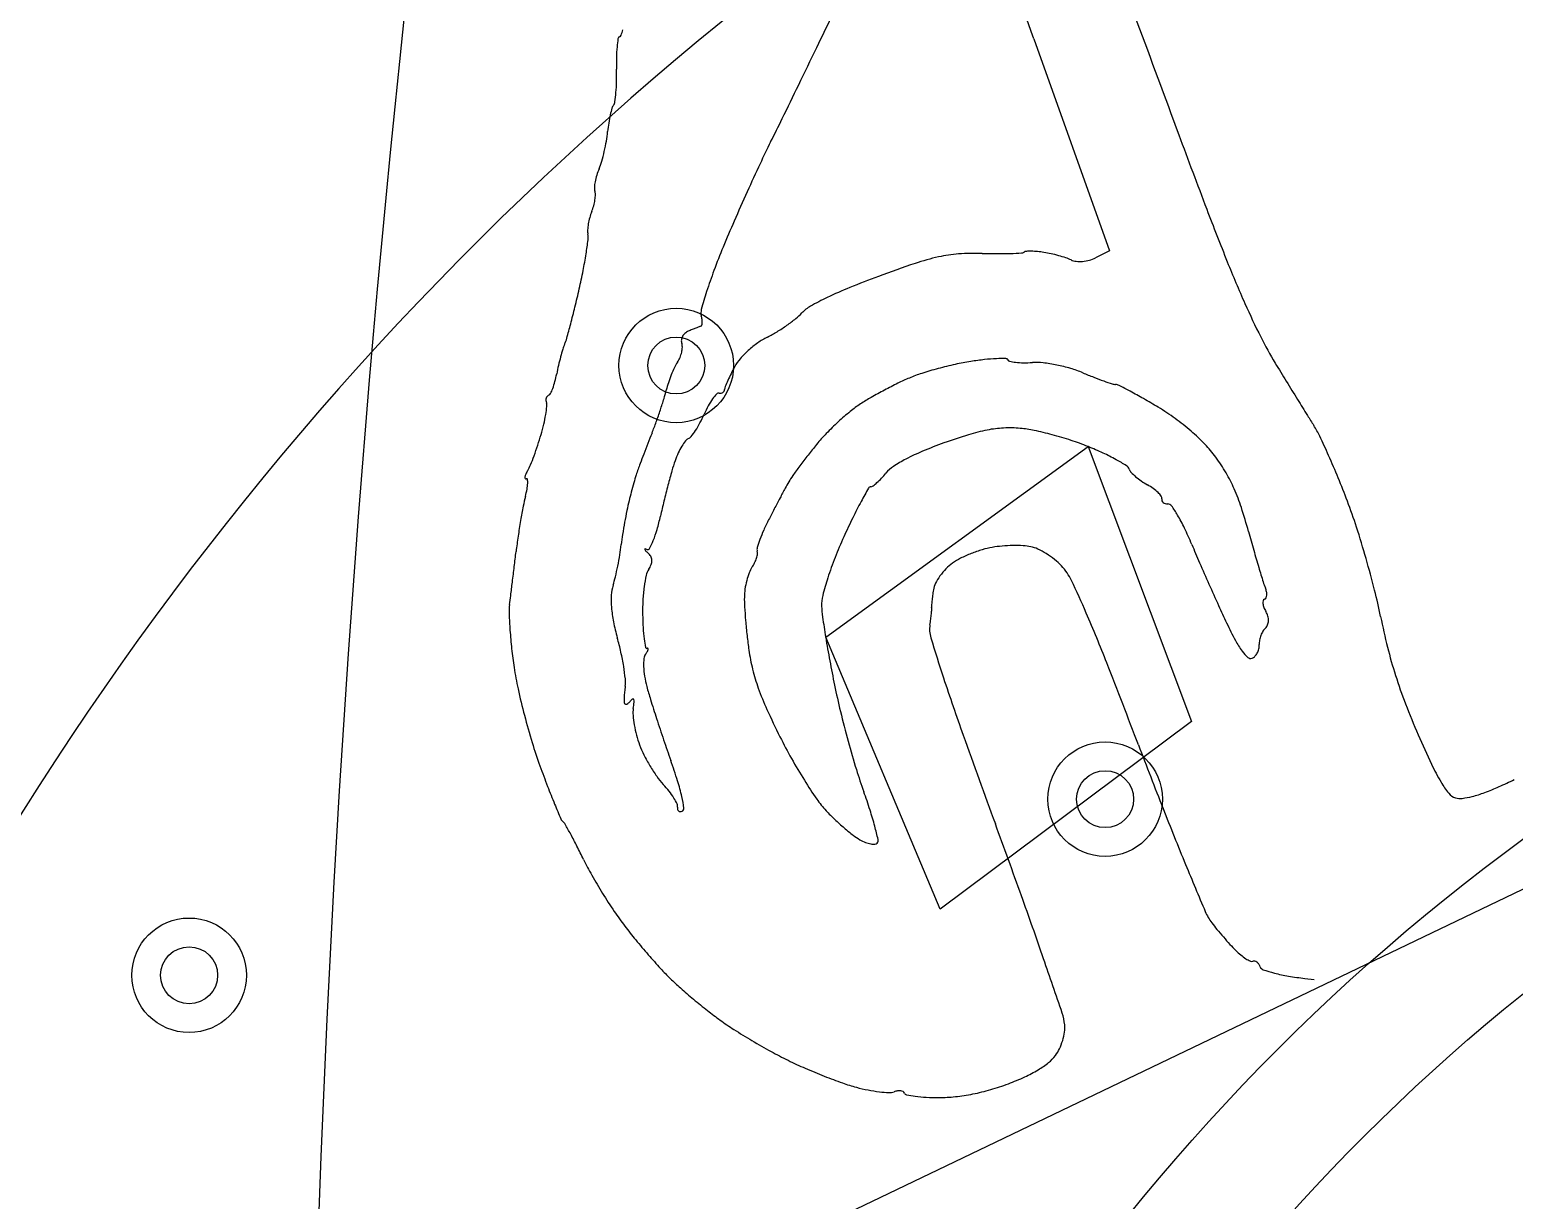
# Model space of a CAD drawing. Header units: metres. Extents: x 26.3 to 44.2, y 14.4 to 19.6.
# Drawn here: x 34.91009 to 34.94929, y 15.23868 to 15.2696 of the extents above; entities that cross this region are included whole.
import ezdxf

# ---------------------------------------------------------------- set-up
doc = ezdxf.new("R2010")
doc.units = ezdxf.units.M
doc.header["$MEASUREMENT"] = 0
for name, color, linetype in [('Brakes', 11, 'Continuous'), ('Rims', 10, 'Continuous'), ('Spokes', 50, 'Continuous'), ('Suspensions', 6, 'Continuous'), ('Tyres', 190, 'Continuous')]:
    doc.layers.add(name, color=color, linetype=linetype)

msp = doc.modelspace()

# ---------------------------------------------------------------- linework, layer by layer
at = {"layer": 'Brakes'}
msp.add_line((34.9965013724045, 15.2694403502823), (34.93102965768119, 15.23802020259438), dxfattribs=at)
at = {"layer": 'Brakes', "linetype": 'ByBlock'}
for centre, radius in [((34.9271626011713, 15.26072968625962), 0.001512029355742488), ((34.9271626011713, 15.26072968625962), 0.000751871640631742), ((34.98189598257325, 15.20382262018052), 0.0549412533544073), ((34.98189598257325, 15.20382262018052), 0.05170301099999999), ((34.93848795392791, 15.24927534314475), 0.001512029355742489), ((34.93848795392791, 15.24927534314475), 0.0007518716406317424), ((34.91429896341479, 15.24462458349498), 0.001512029355742488), ((34.91429896341479, 15.24462458349498), 0.0007518716406317423)]:
    msp.add_circle(centre, radius, dxfattribs=at)
msp.add_arc((34.98189598257325, 15.20382262018052), 0.0849665584227265, 44.83851932975984, 315.4796601216781, dxfattribs=at)
at = {"layer": 'Rims'}
for centre, start, end in [((35.37178258830326, 15.22182351717375), 169.1942702176188, 178.9468114050894), ((35.16125005135126, 15.55047477383445), 217.9230862407414, 238.9468114050894)]:
    msp.add_arc(centre, 0.454363182, start, end, dxfattribs=at)
at = {"layer": 'Spokes'}
msp.add_arc((34.98189598257325, 15.20382262018052), 0.05452358183999999, 151.4635718352385, 68.4456161614107, dxfattribs=at)
at = {"layer": 'Suspensions'}
for p, q in [((34.93660852287265, 15.26935314619856), (34.93860209196286, 15.26375663783046)), ((34.93860209196286, 15.26375663783046), (34.93823417186886, 15.26357228445313)), ((34.9311087370789, 15.25355341846308), (34.9380382236443, 15.25858809128141)), ((34.9380382236443, 15.25858809128141), (34.9407725529846, 15.25132334229343)), ((34.9341284568667, 15.24637191291363), (34.9311087370789, 15.25355341846308)), ((34.9407725529846, 15.25132334229343), (34.9341284568667, 15.24637191291363)), ((34.94376359979719, 15.24454143495413), (34.94401244264587, 15.24451369927996))]:
    msp.add_line(p, q, dxfattribs=at)
for centre, radius, start, end in [((48.15519744641198, 20.16541406414198), 14.09347894092441, 200.3133824295495, 200.3392801217793), ((34.19134488514828, 15.00387775519126), 0.7911353063443985, 19.60675072750705, 19.85174738738087), ((34.66470921363971, 15.39760516271752), 0.2955508209034836, 334.23258464839, 334.4335781913918), ((34.92391296255047, 15.27009461139338), 0.001905089194704405, 340.2430627794727, 344.9021719964037), ((34.92934145656803, 15.26879949324698), 0.003758606934520988, 174.783301393446, 178.9445802814656), ((34.92986952581205, 15.26875130373631), 0.004288870411411731, 171.8479420226773, 174.7836171943383), ((34.92568382667567, 15.26935089727729), 6.044402861959733e-05, 110.0000116239968, 171.8477045735664), ((34.92563874582188, 15.26947475633128), 7.13639705033846e-05, 289.9998731341828, 340.2428024581931), ((34.60412104194123, 15.42685217130037), 0.3628287077669213, 334.0602333193287, 334.2325789916167), ((34.93234211333105, 15.26874424565826), 0.006759772259003317, 178.9448549338566, 181.6264042226434), ((34.91881080566205, 15.2683600528373), 0.006776988481905487, 358.8964064439633, 1.626306630682481), ((34.92098058776091, 15.268316946038), 0.004606735721400718, 352.2576045427563, 355.2629396779573), ((34.92096021114541, 15.26831866299168), 0.004627184525536792, 355.2625889584737, 358.8962119856885), ((34.63597719202431, 15.41135661359198), 0.3274037644820783, 333.8866960801351, 334.060187667361), ((34.92820425521771, 15.26672702727217), 0.002853394317640273, 163.8210968912813, 167.4615936806116), ((34.9256975926599, 15.26745427705231), 0.0002433656930099432, 141.7170590673513, 163.8205910652503), ((34.92535877618027, 15.2677216916978), 0.0001882674840000941, 321.7177108455444, 352.2578732231609), ((34.92936116362014, 15.26652777168967), 0.004027891811018195, 171.3490016610011, 174.6144109257255), ((34.9285351289229, 15.26665343573992), 0.003192353197707608, 167.4614907985314, 171.3487512141899), ((34.85887731830729, 15.30209497068761), 0.0791648213103583, 333.3883307380769, 333.8865740517787), ((34.92216401776349, 15.26720627726), 0.003201166100696951, 350.1284715488337, 354.614387295831), ((35.19736915761317, 15.36206590362083), 0.2740192006461711, 200.3392137590415, 200.7780988936153), ((34.92063797050865, 15.26745620437762), 0.00474703423952446, 343.6884504126566, 346.927508925838), ((34.9203691037188, 15.26751867561867), 0.005023063232937063, 346.9270640092236, 350.1278564961254), ((34.95101439596287, 15.25593276676984), 0.02388948548694827, 153.3885043749965, 154.9265291909146), ((34.92671343828594, 15.26525110611781), 0.001727073250090668, 157.0263094858751, 163.0334272510869), ((34.92345969748352, 15.26663045006431), 0.001806963950130003, 337.0270144819239, 343.6886369156003), ((34.9851370605571, 15.23996785370069), 0.06156221684950282, 154.9265703058236, 155.6851636561767), ((34.92629885301473, 15.26534539731812), 0.001301286479428447, 169.4673720129295, 176.1496034513091), ((34.92656923677659, 15.26529511294412), 0.001576306291115935, 163.0338436539948, 169.4669279761969), ((34.92523323080716, 15.265417113195), 0.0002332537757281909, 176.1485818518338, 199.9995902489093), ((34.92477982439448, 15.26525208915083), 0.0002492504317250955, 358.2249325134561, 19.99986631244803), ((34.92388396304512, 15.26527984049431), 0.001145541508505413, 351.2034980218302, 358.2255332150525), ((34.98774026355245, 15.23879139961228), 0.06441891249430079, 155.684959996948, 156.4375946510042), ((34.9262384651943, 15.26426209557196), 0.001412617871387081, 157.8551411858635, 164.5808801676662), ((34.92363738801519, 15.26532065698939), 0.001395611956491075, 337.8551224116652, 344.4885790313833), ((34.92365897166817, 15.26531466524428), 0.001373212066226184, 344.4886367199466, 351.2031553815605), ((35.01355797842555, 15.29232285537661), 0.07742153440189424, 200.7780163763154, 201.880837028372), ((34.92631290287831, 15.26422027266664), 0.00149444334492869, 170.4468268085244, 176.5043299368542), ((34.92651100058277, 15.26418694205303), 0.001695325475178428, 164.5813066130964, 170.4471132540933), ((34.96439445724684, 15.24897272284285), 0.0389495973330533, 156.4376327190203, 157.5347239251048), ((34.91243226925025, 15.26562486978747), 0.01250279245442987, 351.0367306823427, 352.7519051158714), ((34.92525688524863, 15.26428477937205), 0.0004364573576767437, 176.504068323676, 191.6502345544405), ((34.9243840579674, 15.26410481595646), 0.0004547296562618199, 352.7516673998906, 11.65024172879674), ((34.91315983406162, 15.26551015470254), 0.01176623960252085, 348.8483557639979, 351.0365296823273), ((34.94567609835518, 15.25671280882713), 0.01869408226579341, 157.5346533758005, 159.5647043412018), ((34.93537750199121, 15.25780198779911), 0.005937238760315689, 102.5298357031459, 108.7222312936031), ((34.934870129419, 15.26008501990132), 0.003598507799604893, 94.02731821736144, 102.5300048066933), ((34.93507776044157, 15.25713578200896), 0.006555045434604732, 88.60001846303587, 94.02720591940493), ((34.93566863209873, 15.28131054292493), 0.01762693534987524, 268.5998201752409, 269.9008787595628), ((34.93565621182109, 15.27414590224532), 0.01046228390475064, 269.9010183759937, 271.8240487876117), ((34.93546378130422, 15.28018918541562), 0.01650862998976465, 271.823957219116, 272.8481697552172), ((34.93627775519682, 15.26382817079872), 0.0001273799522488156, 272.8489499729154, 305.3953804181301), ((34.93641462421257, 15.26363553974808), 0.0001089246163834141, 93.23861383276865, 125.3939342920525), ((34.93651203838897, 15.26191447482781), 0.001832744207150239, 89.13136666781776, 93.23949237669473), ((34.936509296507, 15.26173279312224), 0.002014446600936403, 84.57983349318818, 89.1317283198902), ((34.93643035487361, 15.26090116773121), 0.002849810337072059, 81.06947679979474, 84.57914187352014), ((34.93641901779448, 15.26082889801011), 0.002922963885095921, 77.33129275501109, 81.06985449795751), ((34.93614057153074, 15.25959022121627), 0.004192551424939622, 74.47821708238378, 77.3311703438233), ((34.93622392510942, 15.25989035898758), 0.003881054232631423, 71.58440610537131, 74.47814754975523), ((34.93704297524045, 15.26235025090346), 0.001288389318932973, 65.00034859170174, 71.58480079766905), ((34.90825974458765, 15.26647606772084), 0.01676062292892172, 347.1699622811412, 348.848469425932), ((34.93942138258737, 15.25904333231145), 0.01201929320201276, 159.5648319419813, 162.3912040429453), ((34.9452214914527, 15.22875659856496), 0.03660544321182133, 108.7223867823968, 110.3362676227508), ((34.93776084942048, 15.26388975342998), 0.0004102605471565021, 244.9998720145512, 264.415292893805), ((34.93781310543858, 15.26442416296281), 0.0009472188697585005, 264.4152499820858, 274.8041038666219), ((34.93780405009589, 15.26453186909004), 0.00105530498849502, 274.8042790224061, 284.7532809923427), ((34.93786020330995, 15.26431862457173), 0.0008347910251520236, 284.7534429519779, 296.6140701955939), ((34.97212894767536, 15.27568455100073), 0.03277629096654098, 201.8807817867282, 203.9770613052924), ((34.94155575548123, 15.23864720552535), 0.02605737579374138, 110.336328706593, 112.1179623758547), ((34.89317999042508, 15.26991059768035), 0.0322265526336158, 346.2895928862832, 347.1696517339557), ((34.94121116270165, 15.25847527112879), 0.01389705952524903, 162.3911763012753, 164.4136648149544), ((34.93431269806459, 15.25590722321759), 0.007334077798322255, 115.5406896280614, 119.4288665124203), ((34.93583920617387, 15.25271270538858), 0.01087458216457129, 112.1179390028282, 115.5407635432911), ((34.90087164956016, 15.26803398736723), 0.02430927491311394, 345.2025984528197, 346.2898350086284), ((34.9281270632294, 15.26212505326501), 0.000313445549520469, 164.4135707368598, 195.3793615960299), ((34.92703116892891, 15.26182362368942), 0.0008231476525173409, 8.361088872144112, 15.37900263848636), ((34.92939643995912, 15.26312886389857), 0.001484472812306137, 308.5235061082192, 316.969661831246), ((34.93117575578036, 15.26146784943995), 0.000949645883154852, 119.4289521323343, 136.9690746276804), ((34.96193796886065, 15.2711521750906), 0.02162288428565372, 203.9771878515477, 206.5620346326257), ((34.90056930172487, 15.26811390183574), 0.02462200568211232, 344.3015821279439, 345.2024963244896), ((34.92761716446348, 15.26132615657333), 0.000337411304723997, 113.8712923170736, 132.0945587642244), ((34.93001340165333, 15.25591144529809), 0.006258648579500639, 112.8574972567748, 113.8713967564681), ((34.92969000484959, 15.25667875466863), 0.005425972676397847, 111.7295614730858, 112.8580500260741), ((34.92952802958613, 15.25708499723996), 0.00498862955219819, 110.6826130401072, 111.7288267066291), ((34.92793415975873, 15.26130694739798), 0.000475838380108793, 104.8152149623221, 110.6835409658134), ((34.92780277317054, 15.26180369847453), 3.799434330600059e-05, 284.8125341383609, 343.433218759294), ((34.92758453879304, 15.26186860780927), 0.000265677160493224, 343.4355774374509, 357.4276726374918), ((34.92739517051091, 15.26187711637125), 0.0004552364965933701, 357.4275411170952, 8.361814433347265), ((34.9279007195061, 15.26477420832506), 0.003693381421546278, 296.8730515353121, 301.3724838908145), ((34.92718071042461, 15.26595510666682), 0.005076469983536355, 301.3721355765367, 304.9170864906738), ((34.92742421362207, 15.26560625611679), 0.004651040185202027, 304.9172179117634, 308.523116698866), ((34.92535796499256, 15.26079058861536), 0.001247341255735407, 156.3550540876047, 162.8662275433343), ((34.92308538920609, 15.26178558216881), 0.001233507969164441, 336.3548042483565, 344.3017508616129), ((34.92748886536201, 15.26137882467035), 0.0001928300782843024, 173.1142450956847, 199.9999190661356), ((34.92755753569799, 15.26137053196308), 0.000261999320272444, 151.7459239329258, 173.1142437690328), ((34.92705638082895, 15.26122141181955), 0.0002674108118357469, 357.8522964547136, 20.00033097365563), ((34.92759551433037, 15.26135012173425), 0.0003051149086176324, 132.0945473051331, 151.7459087931359), ((34.93085974743127, 15.25914218979971), 0.002674847200437433, 125.2759279371119, 132.1177609818888), ((34.93048931691393, 15.25966584464629), 0.002033416637969209, 116.8729747880883, 125.2761022796162), ((34.95101884897203, 15.26569332914531), 0.009415256416314185, 206.5620097142052, 211.3739188100633), ((34.93024318732827, 15.25931116281187), 0.006352069272202522, 164.9843110458606, 167.0883821361091), ((34.92957737278194, 15.25948979327803), 0.005662708805857273, 162.8661014534718, 164.984609854857), ((34.92657147996548, 15.26122954904949), 0.0007484932233169555, 326.4771700901645, 337.3259223577961), ((34.92648664653298, 15.26126498434145), 0.0008404300013550303, 337.3263131780589, 347.2723413768314), ((34.92660455993322, 15.26123836727554), 0.0007195497387811162, 347.271123139324, 357.8514021010827), ((34.92975511519995, 15.26012866869374), 0.001192573876536342, 139.157353549504, 151.3299564571114), ((34.93072917581446, 15.25928661454208), 0.00248014883555179, 132.1178894419091, 139.1573261652142), ((34.9359558992547, 15.25433472312333), 0.006580059992486719, 98.86976305420792, 102.5031569559064), ((34.93626101314116, 15.25237989335839), 0.008558557880160753, 96.4161116465871, 98.87011068468198), ((34.93581581238737, 15.25633871618145), 0.004574780545171147, 92.49400125113439, 96.41585827379383), ((34.93586068739064, 15.25530859979801), 0.005605873911119996, 89.91679014237238, 92.49407483975925), ((34.935868749875, 15.26086013174356), 5.433611100644961e-05, 20.00000123941322, 89.9168604150778), ((34.93597746856793, 15.26089970193817), 6.135984610892714e-05, 199.9998466463589, 258.7200540865997), ((34.9363302273212, 15.2626683537547), 0.001864847574412226, 258.7203263369301, 263.7031279736605), ((34.92118019192004, 15.26103744818347), 0.002874506591539902, 345.2418756214799, 349.429272718317), ((34.92942324572225, 15.25949910842714), 0.005510863119646467, 167.0881686088011, 169.4287344178729), ((34.93028355448307, 15.25917668640328), 0.003505011536902221, 158.1461713819693, 161.7935419268705), ((34.93006377934063, 15.25926482496711), 0.003268221504076121, 154.443732618584, 158.1460929707467), ((34.92817107589239, 15.26016987881467), 0.001170258489642805, 146.4770089602673, 154.4436415742321), ((34.93260302893405, 15.25851166426353), 0.004466153268626076, 153.4193514860191, 155.9950321043253), ((34.93388952543804, 15.25786789684123), 0.005904732340069081, 151.3294701995288, 153.4186456338017), ((34.93478011818069, 15.25696507812799), 0.003731951668149627, 107.6803576189469, 113.0578399675454), ((34.93664316269067, 15.25112047020362), 0.009866311996314438, 105.07786432904, 107.6803559501457), ((34.93678730701627, 15.2505854787086), 0.01042038192526062, 102.5031760094792, 105.0779400110549), ((34.9363550926043, 15.26289358137826), 0.002091443612733828, 263.7027912003664, 269.3416204392083), ((34.93637279743584, 15.26443671009544), 0.003634673893143394, 269.3420597898237, 273.0698527840402), ((34.93665766736981, 15.25912470689275), 0.001684962269706371, 83.35391549244528, 93.06935192660421), ((34.9363545878806, 15.25652324928599), 0.004304015315356154, 78.53131104076203, 83.35444514808636), ((34.93630029006844, 15.25625586395376), 0.004576858065041294, 73.78178885962245, 78.53070001525434), ((34.93674295626887, 15.25777767717313), 0.002991970422531216, 67.25186628558878, 73.7820465456705), ((34.94320707242134, 15.27319405409603), 0.01372477193544269, 247.2515458264738, 248.5450416102222), ((35.09259325078696, 15.35202195347213), 0.1752342620441697, 211.3738273902276, 211.5569446625838), ((34.9224032108931, 15.26068754498848), 0.001601346736197566, 334.0375166612909, 339.4564581442143), ((34.92215402662491, 15.2607809169903), 0.001867450344145262, 339.4567477064359, 345.241704964945), ((34.92338926640942, 15.26090746296465), 0.003606708593496733, 343.055425657394, 346.6927146918873), ((34.92919991348712, 15.25953310232367), 0.002364261732429501, 161.7934852607147, 166.6926739354084), ((34.92833325360573, 15.26010396712245), 0.0001068760950505997, 304.5514695563043, 330.6891063969539), ((34.92832854214649, 15.26010661721112), 0.0001122817217714487, 330.6868980526731, 355.8757969490381), ((34.9286920869238, 15.26008040458237), 0.0002522068336316505, 158.2235667953388, 175.8760118243164), ((34.93246311532889, 15.25857393713814), 0.004313007172530842, 155.9946047837459, 158.2240278315385), ((34.9384257132143, 15.24921981492528), 0.0122947854259843, 117.9746485482216, 119.8229703217894), ((34.93845772964113, 15.24915955949109), 0.01236301862039606, 116.1284393640834, 117.9746986235939), ((34.9357718082395, 15.2546352701301), 0.006264036674474688, 113.0575735224166, 116.1282143693365), ((34.94167360631273, 15.26929238450584), 0.009532571572279637, 248.5455988278863, 250.2454188448343), ((34.94201707365839, 15.27024862265817), 0.01054862335194394, 250.2451302645094, 251.5273964300932), ((34.9387801101539, 15.26055895462821), 0.0003325771862239945, 251.5269072464509, 267.1213956293179), ((34.93875195472509, 15.25999892278893), 0.0002281619591991139, 62.98373205357083, 87.12262409705536), ((34.93057982786829, 15.24397206592011), 0.01821826475092073, 61.92796150650042, 62.98288394850929), ((34.93299697641036, 15.24850435236522), 0.01308170680864612, 60.17441778627572, 61.9278636087407), ((35.09883511308529, 15.35585593565286), 0.1825595787053929, 211.5570584886252, 211.7346753695557), ((34.92389541593343, 15.25981693793176), 0.000174094707072661, 163.6722850445652, 183.5570433104644), ((34.92394554767776, 15.25982005205263), 0.0002243230808745262, 183.5564904853338, 200.000064885504), ((34.92385769713894, 15.25982798332593), 0.0001347919314803904, 140.7372260651885, 163.6705875027809), ((34.92353224000765, 15.25966962141631), 0.0002155093946450708, 353.7030159494483, 19.99966934216631), ((34.92382391843644, 15.25985559760834), 9.116224748077591e-05, 110.0003778820476, 140.738863314534), ((34.92376190955065, 15.2600259640998), 9.01381753754673e-05, 289.9999487233071, 334.0376427179476), ((34.91506347281569, 15.26344419731275), 0.01231037794131066, 341.5969902669793, 343.0550335927844), ((34.93072837141563, 15.25819551008754), 0.003090213509654223, 151.639905470162, 156.2270804680429), ((34.9295729769774, 15.25881918379231), 0.001777237806205592, 144.6982932261606, 151.6397308059072), ((34.9292402138371, 15.25905480602862), 0.001369501192959258, 137.7222097838201, 144.6982221194993), ((34.92828010621805, 15.25992775691462), 7.186877600978856e-05, 78.28257210508181, 137.7223564534942), ((34.92832371169143, 15.26013800180741), 0.0001428504645258722, 258.2829054152352, 279.5953336220288), ((34.92832823341956, 15.26011126460669), 0.000115733607693059, 279.5944994040621, 304.5494741823332), ((34.93368799385761, 15.25716263407015), 0.003043228214381143, 123.0168432854649, 129.3677148529295), ((34.93525418571052, 15.25475247548387), 0.005917566630625855, 119.8229984681168, 123.0169167995898), ((34.92905900606889, 15.24163508267228), 0.02099969118037026, 58.94481001083065, 60.17482399545116), ((35.08213739704257, 15.34552892192927), 0.1629264196777954, 211.7345770399019, 211.9096729080262), ((34.91974823033055, 15.26010020444169), 0.004024284582308328, 346.7434183896176, 350.4499029602152), ((34.91997393361149, 15.26006224161895), 0.003795410934122705, 350.4497562529693, 353.7034795428387), ((34.9139943006904, 15.26379994465571), 0.01343718103201478, 340.1558300103183, 341.5969144638461), ((34.92467646522101, 15.26086130177901), 0.003522805009191121, 332.0985770464278, 336.2270934671113), ((34.93647675978474, 15.2537636076758), 0.007439885561242743, 129.3675972599967, 132.6245284662189), ((34.93668157487968, 15.25429356264049), 0.006223336068905736, 54.00493006790708, 58.94466546654961), ((34.93672627860738, 15.25435510291844), 0.006147272746070352, 49.01938095622173, 54.00493148984816), ((34.96701370925928, 15.27384384702255), 0.02730852464479888, 211.909812233827, 212.5659617080461), ((34.91591384875469, 15.26113161357643), 0.007996175216568056, 341.7232843010094, 343.8285012102149), ((34.91826754868312, 15.26044909796025), 0.005545515934176977, 343.8282237578599, 346.7428175172515), ((34.98368674503951, 15.23625034130512), 0.0615045859411236, 158.3459228100556, 158.6264428064623), ((34.91730964646305, 15.26260341811504), 0.009912525963400313, 338.345771485873, 340.1560512856739), ((34.92580346186671, 15.26022822052911), 0.002229104506885531, 321.9225222555638, 326.8883723297683), ((34.92550733446271, 15.26042135523207), 0.002582647224054278, 326.8882602713901, 332.0985282016791), ((34.93448360872963, 15.25567270209912), 0.00468052118002343, 135.8511630256191, 140.5666277097823), ((34.9366985563516, 15.25352263557425), 0.007767393226144792, 132.6246418795328, 135.8513269667462), ((34.93909869471337, 15.24527485253725), 0.01426405328329887, 107.205074582992, 109.9473488942785), ((34.93624207139563, 15.25450019559646), 0.004606556126193586, 100.8371708200011, 107.2049888836254), ((34.93596560005124, 15.25594439233404), 0.003136134206786283, 92.87571439816574, 100.8370821629685), ((34.93597058379306, 15.2558456712144), 0.00323498104060166, 85.09791386861967, 92.87615125352238), ((34.93598785938943, 15.2560473803479), 0.003032533466805242, 78.08228888050664, 85.09745502638857), ((34.93474640419318, 15.25016496803757), 0.009044520292448276, 74.97697824134866, 78.08267773899357), ((34.93455892495177, 15.24946654379658), 0.0097676695752604, 71.91621445554551, 74.97677304943299), ((34.93713330572826, 15.25482366356175), 0.005526611684343026, 43.78774549404778, 49.01931639522012), ((34.94178682309719, 15.25773169411906), 0.002624688624415457, 25.48726932604486, 32.5658591948647), ((34.91575674790462, 15.26118350699935), 0.008161624920030593, 339.6500963574611, 341.7232302963328), ((34.98387870030489, 15.23617484037534), 0.06171085540489851, 158.6261171450575, 158.9059495931375), ((34.92892569488097, 15.25763906276458), 0.001879593330000248, 149.201551529875, 155.474788939164), ((34.92863002087868, 15.25781530865864), 0.001535375766810533, 142.8733410236896, 149.201540818763), ((34.92753590564271, 15.25864358349445), 0.0001631048922362612, 110.0001501358121, 142.8737443593964), ((34.92742015853216, 15.25896159411462), 0.0001753151842063319, 290.000078560202, 321.9225753373385), ((34.9418972068192, 15.24957589215882), 0.01427909024429992, 140.5666996755093, 142.0144301754685), ((34.93875725073096, 15.24621562244506), 0.01326323760972434, 109.9473064878203, 112.5612557807466), ((34.93548150149495, 15.25229184825299), 0.006795550339876207, 67.89935180793795, 71.91629129521924), ((34.93471517843798, 15.25040468526689), 0.008832370205197997, 65.09749402238356, 67.89934722684866), ((34.93869030210838, 15.25631611699669), 0.003369842113196707, 36.20975247981398, 43.78790857457196), ((34.92547161650935, 15.24995409378537), 0.02069889767913091, 23.94169089414323, 25.48750758336753), ((34.92220855722223, 15.25856026903689), 0.001196392147232375, 329.8393353471035, 337.5971988587318), ((34.91663566485234, 15.26085750797376), 0.007224197394504593, 337.5976409347626, 339.6501500640046), ((34.93400853153777, 15.25517272706196), 0.008344568493521552, 159.179739613239, 160.2832477987197), ((34.97773685210306, 15.23854430962521), 0.05512779503797991, 158.906201680365, 159.1798461932803), ((34.9315709758676, 15.25664872920674), 0.00470605132504835, 160.5639462221021, 163.9521717524595), ((34.92947636614372, 15.25738783547316), 0.00248486516256688, 155.4752241687439, 160.5638572933932), ((34.94203376460442, 15.24946919334446), 0.01445238958997053, 142.0142315892227, 143.4488991680331), ((34.93488315486341, 15.25507991448944), 0.003583300054517564, 117.5231016365267, 123.6174773188264), ((34.93582694662146, 15.25326866723601), 0.005625690686974229, 112.5612640639537, 117.5229907768942), ((34.93604469860695, 15.25326853850446), 0.005674953659054143, 61.19475902223488, 65.09759938889675), ((34.93595732681365, 15.25310970013255), 0.005856236471122791, 58.10231533684397, 61.19449550264514), ((34.9374138041368, 15.25538156485984), 0.004951877121448032, 30.46888458708745, 36.20940842597104), ((34.92326203126102, 15.24897308435673), 0.02311646804320561, 22.33705180177321, 23.94153659752705), ((34.92322362555008, 15.2577750171206), 5.681413552775256e-05, 169.4115543954038, 209.8928217301888), ((34.92348206084502, 15.25772669017022), 0.0003197291327381091, 155.1990481233668, 169.4087290559602), ((34.92319376102304, 15.25775784720073), 2.236567960170214e-05, 209.8883053617002, 289.9975208410377), ((34.92426803655692, 15.25736352579396), 0.00118555023652998, 149.8397643989765, 155.2000674449668), ((34.92321002540917, 15.25771316023519), 2.518907986280132e-05, 9.484834828379354, 110.001476283765), ((34.9227697269197, 15.2576396139307), 0.0004715878015454818, 357.2821443724163, 9.483085706629659), ((34.93924873881779, 15.25386297074629), 0.01373281372312804, 163.1508152914201, 164.0872523004093), ((34.92901514547734, 15.25696228307448), 0.003040191520708455, 160.2835608372651, 163.1511795337399), ((34.94478786482401, 15.25284675579585), 0.01845891122755493, 163.9517286821913, 165.1783050187852), ((34.93190095269633, 15.25664932851892), 0.002033099555281924, 144.8603285439137, 150.3747850204224), ((34.9407462408136, 15.25042373210989), 0.01284962268075299, 143.4490533320309, 144.8608034828449), ((34.93117469837993, 15.25908400488634), 0.001937848397373553, 311.6897960219811, 316.5367545666889), ((34.93060500857237, 15.25962388937729), 0.002722718921662765, 316.5373170107747, 320.2937502577141), ((34.93341164003002, 15.25729326223568), 0.0009254317073942673, 123.6176460353907, 140.2937688392175), ((34.93895610639142, 15.25792787370591), 0.0001810734303821971, 20.00011972470699, 58.10252867447888), ((34.93936337512233, 15.25807610677973), 0.0002523326878973818, 199.9997814584189, 222.9964451025077), ((34.94025542632336, 15.25890786684168), 0.001471996635835959, 222.9967961031111, 229.2349946143352), ((34.94045009513441, 15.25913364440594), 0.001770109792634046, 229.2344218866689, 235.285512364853), ((34.93816903037128, 15.25582587482145), 0.00407564769531049, 23.82581058571473, 30.4688848230159), ((34.92180372237225, 15.24837378236571), 0.02469311882344954, 20.81025039100241, 22.33727490914507), ((34.9204897476846, 15.25798308366655), 0.002781810107246427, 345.210109276367, 349.2391917264945), ((34.92213958682878, 15.25766951543163), 0.00110243693872185, 349.2399081227622, 357.2827656506666), ((34.93861685660205, 15.2540052942801), 0.01308582831146549, 165.0199358374143, 166.069587178833), ((34.94077784065024, 15.25342700456101), 0.01532285112152845, 164.0871723544618, 165.0197133152201), ((34.94668080320572, 15.25234595907752), 0.02041697482728217, 165.1785927130102, 166.3937102188703), ((34.96925948171197, 15.23632622944798), 0.04456314119265017, 151.6495487891106, 152.0251795832437), ((34.9375817608134, 15.2534189051247), 0.008568175390247198, 150.3749735185378, 151.6494477005493), ((34.95243979599222, 15.24616104257285), 0.02316014590716876, 150.7145521386055, 151.7153884529596), ((34.9323063583181, 15.25745267731412), 7.646492453759124e-05, 94.41928439387502, 150.7141464554125), ((34.9322918117176, 15.25764087370446), 0.0001122928168301271, 274.4202806531785, 307.2233787342651), ((34.93131631076481, 15.25892498889735), 0.001724916126058437, 307.2228066381804, 311.690165634547), ((34.94054679491562, 15.25927323712386), 0.001939924322364614, 235.2857801245974, 240.9351453942836), ((34.93878840427015, 15.25610948549497), 0.001679642230614765, 54.66847802849936, 60.93484508867422), ((34.93913333704474, 15.25659607545698), 0.001083195745102804, 45.96395863441342, 54.66872883652178), ((34.93935321232875, 15.25682348538433), 0.0007668724681864004, 36.27871850766675, 45.96349938549776), ((34.93709087857114, 15.25534976509035), 0.005254245073618247, 18.08994582682845, 23.82588887619946), ((34.93945463517093, 15.25386476986057), 0.01663511010997146, 169.0843460792219, 170.4074055217678), ((34.9269657818334, 15.25627328570331), 0.003916131917878925, 165.2104165939246, 169.0843881994445), ((34.93177280756139, 15.25570292283492), 0.006034378107606641, 166.0699724556848, 168.5546784664537), ((34.94264716603831, 15.25332222769814), 0.01626687492292524, 166.393574511188, 167.8344297906571), ((34.96989240681275, 15.23595571359595), 0.04529581536317397, 152.402436280933, 152.8080899762621), ((34.9739768679256, 15.23382046132705), 0.04990473332881027, 152.0250295214491, 152.4022645930804), ((34.94274630110903, 15.25137709020925), 0.01215237610598769, 151.7153726477891, 153.9819197886753), ((34.93990135140251, 15.25722581961761), 8.692447057822322e-05, 348.2824363006294, 36.27902398683985), ((34.94008376341243, 15.25718798680911), 9.93695517787964e-05, 168.2831261617082, 199.4124940127259), ((34.9400895404965, 15.25719001863003), 0.0001054935196846926, 199.4104308809023, 229.1757723157011), ((34.94011335297409, 15.25721758946262), 0.0001419240684339451, 229.1777210281408, 254.1533049720737), ((34.94013733728494, 15.25730206907956), 0.0002297423628376722, 254.1521991302462, 271.5644960611311), ((34.9401468027781, 15.25695552680196), 0.0001169291614109503, 35.43275510604592, 91.56478669000313), ((34.93737333992952, 15.25498210555224), 0.003520822168135387, 30.64103124644268, 35.4332392459761), ((34.929471178088, 15.25286076700623), 0.0132701634187192, 15.21833281770603, 18.08984701642197), ((34.93174099629098, 15.252150676298), 0.01406229850190834, 17.84003892223142, 20.81008585502499), ((34.94131042921303, 15.25355114585146), 0.0185172183814706, 170.407446218302, 171.7208802883515), ((34.93892598690555, 15.25425934958407), 0.013331822792622, 169.9428651654852, 171.327572714986), ((34.93873686024484, 15.25429283905871), 0.01313975396141626, 168.5540334392888, 169.9426369591703), ((34.92127072036079, 15.25793052461581), 0.005600654207845745, 344.0758065311203, 347.8345309932183), ((34.93457837869244, 15.25409833958045), 0.005593983419381111, 152.8079396563464, 155.8992032564967), ((34.95182766039524, 15.24694422981), 0.02225788637534268, 153.9818328757414, 155.4226881552107), ((34.93673340978472, 15.25460304912188), 0.00426459254094617, 25.44821614795183, 30.64084606645378), ((34.93821811404592, 15.25400108690211), 0.01539234077731894, 171.7207768134992, 173.2294674864056), ((34.93268522412735, 15.25521122155061), 0.007018885259810305, 171.3273664124189, 173.5654975913885), ((34.92402560357033, 15.2571445185211), 0.002735835351602495, 337.6518654250268, 344.0757896333047), ((34.93276517016345, 15.25490174726314), 0.003610509278296664, 160.1073426199281, 163.637400180267), ((34.93285527617839, 15.25486916236991), 0.003706326128855989, 155.8993871338346, 160.1076328982639), ((34.94102231109499, 15.25188607688767), 0.01037607565329626, 155.4224199895892, 158.6731644988469), ((34.93204356840916, 15.25237133331627), 0.009458354911790558, 22.58551272652214, 25.44809018234775), ((34.98980310216736, 15.26927337974923), 0.04925435113494182, 195.2184009253585, 195.8135881448808), ((34.91857041717942, 15.247911912542), 0.02789816754989832, 16.06115262674717, 17.84003626453422), ((34.71444379556041, 15.28056662168966), 0.2099533342473113, 353.1204776919272, 353.2297980309469), ((34.91718028121365, 15.25713356651443), 0.008608242440114985, 348.6058567318675, 350.6294910718485), ((34.92050560112295, 15.25658481483155), 0.005237948549572429, 350.6295655106388, 353.5654698278138), ((34.92633985251202, 15.25587428191575), 9.972023878082544e-06, 83.75262048725715, 200.2383655286826), ((34.92641920483811, 15.25590353136525), 9.454342535174895e-05, 200.2344624620015, 226.4614502725298), ((34.92632304857496, 15.25572091607057), 0.0001642557066005666, 67.85443254258942, 83.74750809692799), ((34.92732151081985, 15.25685306573791), 0.0014044180794799, 226.4609609392662, 230.1172673566006), ((34.92640679513807, 15.25592669228682), 5.790940768918606e-05, 247.8555260698648, 331.1631858499899), ((34.92623995016807, 15.25555873935258), 0.0002823107769827304, 27.49277110912817, 50.1175125554061), ((34.92469415728518, 15.25686967932025), 0.002012993283221411, 331.1626148182438, 337.6515753890895), ((34.92858935480606, 15.2558722991705), 0.0007309776229220474, 341.745430255144, 350.7037584349003), ((34.92943970031016, 15.25587812777272), 0.0001446661421026191, 163.6373269004311, 199.9997753573732), ((34.92916485818934, 15.25577809327181), 0.0001478147850525766, 350.7046645374679, 20.00027442542708), ((34.93626621858039, 15.25245630299848), 0.003558184871108332, 111.7188009233769, 116.6166151274631), ((34.93630574449644, 15.25235705499912), 0.003665014002766551, 106.8589065633668, 111.7186936079097), ((34.93585839440548, 15.25383323882795), 0.002122535218373986, 99.54292659499299, 106.858716075068), ((34.93602388017626, 15.2528489414561), 0.003120646863656824, 94.69917583577795, 99.54315633152869), ((34.93612810605242, 15.25158110229793), 0.004392762882030166, 90.95041908433342, 94.69929131591627), ((34.93612233255727, 15.25192794574908), 0.004045871382510375, 87.13688712910643, 90.95014228924758), ((34.93625698519574, 15.25462032900711), 0.001350123074313558, 78.49345597419452, 87.13689304255745), ((34.93636254928433, 15.25513889791754), 0.0008209184903775853, 64.67227618734285, 78.49334449799073), ((34.93579483246361, 15.25393936110489), 0.002148017188057683, 57.93239824885636, 64.67256330921971), ((34.9356933766436, 15.25377746247639), 0.002339078562823288, 51.36346653078308, 57.93188912468541), ((34.97403525128884, 15.26983845106105), 0.03602132883141661, 202.58569375418, 203.4215208800599), ((34.97763608728218, 15.26582736286159), 0.03660874780390281, 195.8136153267574, 196.5570827537578), ((34.69362304761668, 15.28307963367594), 0.2309251909445185, 353.0184803024179, 353.1202376001464), ((34.9175637287108, 15.25705625438871), 0.008217078604193207, 346.5643667218941, 348.6061051039826), ((34.92682309616568, 15.25508814175497), 0.0004656037767116073, 146.1748947010757, 167.715644568681), ((34.92595389004775, 15.25567057228205), 0.0005806966554522959, 326.1752190706279, 339.8574451321466), ((34.9262762374868, 15.25557762648782), 0.0002414024236837696, 2.050359897072832, 27.49214551700479), ((34.92621343466948, 15.2555753785178), 0.0003042454601488056, 339.8566099082847, 2.050280476854946), ((34.9297380737743, 15.2550094675292), 0.0006952313164099567, 145.9726835394838, 159.4904781513044), ((34.92827341578017, 15.25599839530385), 0.001072026781127122, 325.9732520136521, 333.4339636885055), ((34.92840210388687, 15.25593404430782), 0.0009281459989466011, 333.434194308468, 341.7464570484748), ((34.93992631233967, 15.25231403536823), 0.00919948662998255, 158.6734833127899, 162.2312654000376), ((34.93546110308629, 15.25421334011964), 0.001642831493790291, 135.7604221587274, 144.3065933258317), ((34.93519874487914, 15.25446884390351), 0.001276615693754362, 125.4359820807269, 135.7610243694315), ((34.9353980069323, 15.25418879393489), 0.001620321018784412, 116.6160987311645, 125.4352930802511), ((34.93610496486004, 15.25429236827418), 0.001679887512767176, 42.94540645521381, 51.36363967015479), ((34.93617906541041, 15.25436134097344), 0.001578654490505609, 25.84792360861249, 42.94528147098886), ((35.00515277734403, 15.28331800075385), 0.06993295939841396, 203.4214567239167, 203.9302424101608), ((34.97891508640047, 15.2662076319898), 0.03794308035386087, 196.5571201998144, 197.1589536844324), ((34.91869100046758, 15.24794658657565), 0.02777269796650547, 14.28074805486258, 16.06123587773883), ((34.71822503091775, 15.28006582426134), 0.2061392951941436, 352.9174904145137, 353.0187893460961), ((34.92242490181022, 15.25589498174305), 0.003219123216306015, 342.4534186794146, 346.564064592159), ((34.93011379063333, 15.25437159409374), 0.003833408793371657, 167.7156238785952, 172.2771405916364), ((34.93114107701415, 15.25450774374919), 0.002186255768686254, 165.670456837273, 171.6858195199556), ((34.93094638139698, 15.25455748999182), 0.001985305347318464, 159.4909933931914, 165.6707930935421), ((34.93884939646934, 15.25265912663424), 0.008068630417543283, 162.2311269468486, 165.6926746976169), ((34.93452999274554, 15.25471271270765), 0.0005845749467780477, 153.1899493723229, 170.932610813052), ((34.93532579550784, 15.25431055840959), 0.001476219559782352, 144.3070201258537, 153.1902900795063), ((34.91877568028001, 15.24593020003447), 0.02091675035152361, 23.26503373101828, 25.84804728020255), ((35.00450506700291, 15.28303054611491), 0.06922432772038727, 203.9302274221133, 204.4399298363036), ((34.94429674504225, 15.2555186399689), 0.001712097634417944, 197.1590806979688, 202.8693712414697), ((34.88379092343043, 15.25949494740236), 0.03930037366145158, 352.5714775606966, 352.9173146233381), ((34.92787630820204, 15.25453571109961), 0.002432571327368892, 176.9317778053189, 184.6195908861662), ((34.92648851947898, 15.25461010125876), 0.001042790252651141, 162.453749812287, 176.9318956910459), ((34.93074011516063, 15.25428666180903), 0.004465465678838433, 172.2771988429751, 176.9026319625154), ((34.93237443490493, 15.25456256789847), 0.003413955118598249, 179.1800587946135, 183.4258778058394), ((34.93059126597143, 15.25458810165265), 0.001630603381661414, 171.6861730993948, 179.1805388418294), ((34.93198164376992, 15.25441063279556), 0.000981049661488194, 165.6928344769021, 182.0274186089092), ((34.93812256463909, 15.25409459084029), 0.004229082318343735, 172.4463484760182, 174.3900039004445), ((34.93978209736708, 15.25387452368677), 0.005903142779415538, 170.9325735027298, 172.4463059850109), ((34.94267129220077, 15.25462393636441), 7.349499973578928e-05, 289.9997406675241, 334.2520372760138), ((34.94222076326268, 15.25464302084701), 0.0005409911778075007, 11.78989401985157, 22.8691345464052), ((34.94256181608527, 15.25467673430421), 0.0001950377589157785, 334.2526383389015, 355.6307275887163), ((34.94243040696327, 15.25468677615334), 0.0003268300048215281, 355.6304903894935, 11.7904010630976), ((34.93259630255302, 15.25148609408072), 0.01342398584808204, 11.213500849824, 14.28047542428641), ((34.92426389135186, 15.25421793485252), 0.00151516252050165, 172.5713747103881, 181.9877904004866), ((34.93431789247627, 15.25456691293951), 0.01157521840080273, 181.9879373855455, 184.0915501481834), ((34.92875168910754, 15.25460644173866), 0.003310805096359354, 184.6195547099862, 191.2555302317971), ((34.93149824525525, 15.25424564104033), 0.005224704734617292, 176.9026665842865, 181.0142289345519), ((34.94315023423015, 15.25520769875105), 0.01420904867602968, 183.4260636791901, 184.8978574302644), ((34.93371488029659, 15.25447197480917), 0.002715371344441047, 182.0271150212809, 188.1597370565329), ((34.92979584418416, 15.25457378941619), 0.00412423998827015, 352.4553291930957, 354.4219012614822), ((34.92963078572686, 15.25458985917473), 0.004290078852897015, 354.4225747366423, 356.0007047444711), ((34.93408009545061, 15.25437617641949), 0.0001768949940461321, 175.9388989572319, 191.9330120702786), ((34.93832269315091, 15.25407492948058), 0.0044301743129649, 174.3899609636384, 175.9385277249409), ((34.93373382011408, 15.25430299605202), 0.0001770286910559212, 356.0012611166003, 11.93311028284017), ((34.89903654482477, 15.23744346648284), 0.04240298117259246, 21.33810208650222, 23.26502833626925), ((34.97089726872952, 15.26775705909939), 0.03230870080722793, 204.4398270432865, 205.3409704194079), ((34.94285252206951, 15.25446295029559), 0.0001994090088997847, 164.72718303179, 186.6701742084205), ((34.94304636299722, 15.2544856100973), 0.0003945698959364399, 186.6688787353569, 201.7714613502897), ((34.94271635304397, 15.2545001317999), 5.825495200305433e-05, 110.0000192701006, 164.7265220269338), ((34.94339805884934, 15.25462608477992), 0.0007732823314522346, 201.7721177243281, 210.9006927773883), ((34.94231235149546, 15.25397627919698), 0.0004920270196243939, 15.72311135253387, 30.9012229923668), ((34.93087136818529, 15.25502829538078), 0.005472054708954618, 191.2556387428156, 195.8102826815378), ((34.93472480781678, 15.2543027493104), 0.008451772648040312, 181.0141399601373, 183.4119954256349), ((34.93029301923058, 15.25403851085978), 0.004012113648606448, 183.4118447581828, 187.5980963218159), ((34.9447360247555, 15.25534362519151), 0.01580065402483743, 184.8979873923306, 186.3578641087802), ((34.95852676781411, 15.25802973847197), 0.02778103400196858, 188.1599660107243, 189.272412128907), ((34.9346120205014, 15.25376034136993), 0.0007593796291752196, 170.918698138371, 196.8527207224024), ((34.92820476081913, 15.25478445497153), 0.005729209223958713, 350.9188820035526, 352.4559901282594), ((34.95235822782686, 15.2589774466708), 0.01179583577122463, 205.3408666031552, 207.832218141082), ((34.94294488831764, 15.25354039105401), 0.0003375834986608689, 130.9935679315728, 148.8125445109946), ((34.94259095924567, 15.25394762941897), 0.0002019615632968011, 310.9940856218996, 339.1890118562914), ((34.94246754520314, 15.25399454202194), 0.0003339911743595224, 339.1882228162536, 358.5344690784884), ((34.94238472765958, 15.25399666075925), 0.0004168358155282636, 358.5344773323055, 15.72231278915733), ((34.96172983121968, 15.257261868546), 0.01627655393230236, 191.2136600772793, 194.1236709144216), ((34.93574528815849, 15.25466900399447), 0.01300626033482628, 184.0914870883473, 186.2615571771559), ((34.91889677163228, 15.25163752217739), 0.006973358322538472, 12.60339574627073, 15.81014582988896), ((34.93048494539046, 15.25406413569828), 0.004205742888917709, 187.5984057115115, 190.6873778971042), ((34.94197223729709, 15.25503561378833), 0.01301975630372169, 186.357597804694, 188.0455009504877), ((34.96101911872294, 15.25843655489903), 0.03030636816817036, 189.2722450654196, 190.4676533682384), ((34.97942497643158, 15.26733525844733), 0.04758329865416171, 196.8528153475809, 198.1896253141597), ((34.94406035613899, 15.25459651069346), 0.002412484846004649, 207.8322242173286, 215.9139946797125), ((34.9430902404097, 15.25337841538954), 0.0005334709704722028, 169.4206847787295, 182.3914171132819), ((34.9432926239551, 15.25334061951819), 0.0007393535276035408, 159.2649422159364, 169.4209561108678), ((34.94324536690013, 15.25335849836501), 0.0006888274720304475, 148.812096484682, 159.2640742329634), ((34.93660430243686, 15.25476326403604), 0.01387043073805805, 186.2615872464858, 188.3294504038548), ((34.91932844630124, 15.25173404956387), 0.006531022979081851, 9.235020884549522, 12.60331181567187), ((34.92800728730802, 15.25284359950018), 0.001706868644045553, 174.9969207275809, 182.1886173537193), ((34.92652553464323, 15.25297331644216), 0.0002194489169165685, 142.3959519424487, 174.996956425731), ((34.92562970710001, 15.25366330518304), 0.0009112992644832137, 322.3955620879352, 327.7677761234851), ((34.92638331303115, 15.25329006089779), 3.170649621066559e-05, 190.6889401354687, 288.7416422888837), ((34.92640083434739, 15.25323841736852), 2.282836089290376e-05, 43.91622841524892, 108.7395058916166), ((34.92623645611098, 15.25328073234378), 0.0001940082917608423, 327.7692394928452, 344.6947436185454), ((34.92639867538122, 15.25323633990574), 2.582452271304962e-05, 344.6910439042191, 43.91409495340233), ((34.93412525783374, 15.25392644465809), 0.005094774104530622, 188.0455824655261, 193.8719952542959), ((34.94287598541361, 15.25373872342479), 0.0009501124538216582, 215.9137556588999, 229.0366298264481), ((34.94233019772312, 15.25311005570256), 0.000117581788883182, 229.0367805989312, 290.000024490423), ((34.94230259199657, 15.25318590223992), 0.0001982959349056255, 289.999972322674, 316.1084269898526), ((34.94217599484099, 15.25330769319088), 0.0003739657260934219, 316.1084663242368, 332.3495591810969), ((34.942115361334, 15.25333946148482), 0.0004424175096155988, 332.3493454557712, 347.2837444157497), ((34.94212193170924, 15.25333797788301), 0.0004356817168440838, 347.2838656290197, 2.391240213454387), ((34.9581873937517, 15.25637049439685), 0.01262369052288747, 194.1235857231076, 197.6444781278197), ((34.93054388034749, 15.2538759522807), 0.007745397019602465, 188.3293760712056, 192.5669473160318), ((34.92013426691099, 15.25186508568027), 0.005714617859906066, 5.916292335999602, 9.23486111423458), ((34.92844062506691, 15.25286014359772), 0.00214052210041611, 182.18816679782, 189.1174687921781), ((34.93410484277063, 15.25392140359094), 0.005073745857822702, 193.8720014155049, 199.7165079351161), ((34.96539252075566, 15.25924449036045), 0.0347537724723733, 190.46753482421, 191.5462917940039), ((34.68341736395377, 15.15321176472706), 0.2738908010253019, 20.85247714696088, 21.33811544724979), ((34.92896700230784, 15.25180479068748), 0.003184619791618071, 171.8449277148738, 174.4790424784326), ((34.92501605116139, 15.25237096780451), 0.0008066922093960314, 351.845038721971, 5.916591051559004), ((34.92904502827092, 15.252957146362), 0.002752659968289873, 189.1175518990871, 194.8560143832586), ((34.93472343073562, 15.25446340824483), 0.00862744331838757, 194.8561604935132, 197.2230795813043), ((34.9362822891462, 15.25470175856724), 0.007386801544025282, 199.7165695485981, 204.4219544347805), ((34.9490663522325, 15.25590917375318), 0.01809039599829971, 191.5463501701259, 193.8037308792566), ((34.99128359192488, 15.27123188260912), 0.06006570392200147, 198.1897059790909, 199.7167304972337), ((34.95884930274723, 15.25658105133433), 0.01331828230364088, 197.6445656861291, 201.0628075851773), ((34.94171766450872, 15.25636683992832), 0.01919345247695584, 192.5669999883837, 194.7185078947549), ((34.9280839132218, 15.25187969617043), 0.002298131281824049, 177.6502664173203, 180.5224680574353), ((34.92595345138446, 15.25186027143334), 0.000167580892692776, 180.5235042777621, 200.0005876981757), ((34.92827145751734, 15.2518720355327), 0.002485831966506395, 174.4793801084362, 177.6510719647502), ((34.92579191078821, 15.25193715072502), 0.0001653302867927988, 292.8591033786218, 312.5828086113079), ((34.92558984557672, 15.2521570257775), 0.0004639527715402021, 312.5829413448449, 321.7170080657301), ((34.9261443480965, 15.25171937514107), 0.0002424544226564323, 124.1886233068314, 141.7173535921028), ((34.92601956736008, 15.25190306356552), 2.039211280560737e-05, 20.00107140136128, 124.1897306030686), ((34.92229609670237, 15.2522029760092), 0.003769317989335302, 351.8448686820506, 354.4544640612214), ((34.92588595125211, 15.25185443278206), 0.0001625828910176517, 354.4544050915426, 19.99963676781309), ((34.96525368736931, 15.26392748739574), 0.0405909438196092, 197.222955375262, 197.973298222779), ((34.94250308493584, 15.25657316617242), 0.02000552129567323, 194.7185185825387, 196.8526100945315), ((34.92582737911836, 15.25181438369745), 3.341718454178322e-05, 200.0010401186622, 255.9380303726356), ((34.9258334487641, 15.25183861615436), 5.839822869711651e-05, 255.9380592537227, 292.8607302388149), ((34.92680236071624, 15.2515572224143), 0.0007829795699501832, 171.8453911488038, 184.994306455309), ((34.92898631970296, 15.25174805764768), 0.00297526033250677, 184.9939661661902, 189.8658944414609), ((34.94985103762285, 15.26086308802772), 0.02228891266773089, 204.4219591054465, 206.4873014534977), ((34.96077498699402, 15.25878579232749), 0.03014722237982658, 193.8035345175695, 195.3433927157626), ((34.96544944486163, 15.25912287189762), 0.02039095702437269, 201.0626993233656, 203.5469470217631), ((34.92937617418758, 15.25181584244829), 0.003370963880806837, 189.8656165887361, 194.6181930988268), ((34.9697917845693, 15.26539969129471), 0.04536186726442027, 197.9733277367543, 198.7220663196044), ((34.93475399196556, 15.25422580718805), 0.01190869870507528, 196.8525927775478, 199.9999958402181), ((34.92887796797459, 15.25168591801491), 0.002856095170637642, 194.6185329444887, 200.0001383167236), ((34.9284692238581, 15.25153713775084), 0.002421115493338717, 199.9999503007221, 206.7579761462164), ((34.96417569043538, 15.26349636443594), 0.03943201343388363, 198.722103716594, 199.553805600947), ((34.94158241202916, 15.25674281349604), 0.01305057778397704, 206.4873887947036, 209.3408003513427), ((34.95953740811556, 15.25844625686998), 0.02886391189280518, 195.3434605612296, 196.895694084612), ((35.24596384925654, 15.36250385125566), 0.3306070237514466, 199.7166203119471, 200.1486299778002), ((35.09111575871008, 15.30850929182079), 0.16238354271761, 200.8524750615423, 201.4877690375903), ((34.97658994858167, 15.26397777553932), 0.03254336059346958, 203.5469740865279, 205.0467270028658), ((34.93031566398481, 15.25246814185976), 0.004488991164735483, 206.7579681560842, 211.0150132761171), ((34.91215021538854, 15.24501819735712), 0.01577752118147383, 17.47555781697216, 19.55373337088094), ((34.94281273425077, 15.2574343640691), 0.01446193704497169, 209.3407087154632, 211.9826146726768), ((34.95476991924662, 15.26151099104486), 0.03320919749613767, 199.9999695126905, 200.9923262120227), ((34.9302630608364, 15.25243651935491), 0.00442761467063995, 211.0150511884059, 215.2867589503886), ((34.92838582171034, 15.25110799460216), 0.002127831038494111, 215.2863946818547, 222.6761341404823), ((34.94283689748494, 15.25337359823073), 0.0114100034195661, 196.8955669296296, 199.9998915809544), ((34.95217290235632, 15.25256766688612), 0.00559187221437582, 205.0467200866671, 210.5664447207986), ((34.94198025771011, 15.25660354406546), 0.01951034798003721, 200.9925423815313, 202.4705238205254), ((34.92467910086559, 15.24769035585715), 0.002913997400951091, 37.99138320759634, 42.67660844323201), ((34.92535984038328, 15.24822206560413), 0.002050214126320482, 31.8930745375515, 37.9908855349297), ((34.9223261523911, 15.24822187493214), 0.005109192170583383, 12.65964402175116, 17.47567659389478), ((34.94140422590087, 15.25655481753829), 0.0128013654953101, 211.9825881685755, 214.6412222562189), ((34.91892532014445, 15.24467052832099), 0.01403615457656389, 17.91766297224624, 19.9999634824165), ((34.94941697843072, 15.25093999427633), 0.002391179350578441, 210.5664137950087, 219.0906138837803), ((34.94629553542433, 15.25537977532411), 0.006330540920522752, 290.5002820617418, 294.2074540018454), ((34.94110444328709, 15.26692650656732), 0.0189904951060659, 294.2073980068143, 295.5455830252687), ((34.95581956052724, 15.26232746207846), 0.03448664725154917, 202.4702637245253, 203.1784373054087), ((34.92565992044126, 15.24840877510982), 0.001696790187923351, 25.90335112075806, 31.89374997781852), ((34.92706219224338, 15.24908978700066), 0.0001378984654762849, 348.28156632841, 25.90188176334512), ((34.92352833486672, 15.24849190716386), 0.003877055769517661, 8.091736896790005, 12.6596681917863), ((34.93304819382301, 15.25078150847172), 0.002644871530150469, 214.6413765293243, 223.20242385818), ((34.94784676934248, 15.24966434657894), 0.0003681040606661238, 219.0905601681801, 253.0419121286058), ((34.94786435106228, 15.24972200622094), 0.0004283846643998813, 253.0419749928556, 277.0299076083545), ((34.94765441616779, 15.25142444295946), 0.002143716558984046, 277.0299034524632, 284.3015053749389), ((34.94739732194348, 15.25243295169399), 0.003184479407957448, 284.3015115160272, 290.5003195452596), ((34.92429325933195, 15.24882931136854), 0.0001922200126733795, 203.1777213703951, 231.2128156342586), ((34.92402369114699, 15.24849387540049), 0.0002381104359618065, 29.6172628886851, 51.21389393139444), ((34.92734386969558, 15.24903136514991), 0.0001497737433825989, 168.2835372501939, 190.1470447681346), ((34.92726344467852, 15.249016968735), 6.807037675468578e-05, 190.1450593127589, 229.5459871245858), ((34.92726409095019, 15.24901773237088), 6.907077330254811e-05, 229.5490646963731, 268.5899287259728), ((34.92726619661136, 15.24910300736627), 0.0001543717617402184, 268.587484756129, 289.9996527450493), ((34.92729376792995, 15.24902725395467), 7.375689351686602e-05, 289.9997610880172, 8.091475802501217), ((34.93523711736083, 15.25283719772647), 0.005647744249136418, 223.2022683073571, 226.4784469848506), ((34.93598870406011, 15.25362863725191), 0.006739192410357334, 226.4786158379578, 229.3482968593558), ((34.9246277034586, 15.2465142882567), 0.008043106423750723, 14.75812356004057, 17.91767102840448), ((35.03293710533382, 15.28560642906526), 0.09985917282016736, 201.4877546098454, 202.4021903982585), ((34.91022620324881, 15.2406504067538), 0.01610917444288247, 28.56044252515243, 29.61696921494579), ((34.91377691673504, 15.24258312400342), 0.01206653146730531, 26.87558374887094, 28.5605076754469), ((34.93551787326388, 15.25308034361207), 0.006016483925784343, 229.3484947981802, 232.2557558808559), ((34.93273024953554, 15.24947931598778), 0.001462557487927044, 232.2554097014531, 240.5708767846389), ((34.9218774412774, 15.24578984866602), 0.01088718004854559, 12.83524105689743, 14.75781313454244), ((34.69149048190158, 15.15906212708357), 0.2600106615919159, 19.70345051457277, 20.14852357032016), ((34.90757041491386, 15.2394376728381), 0.01902458635994405, 25.67775648915253, 26.87568573753848), ((34.932614807566, 15.24927469510822), 0.00122761802201981, 240.5711596941968, 248.203572396491), ((34.93244368578455, 15.24884678655637), 0.0007667618700302244, 248.2036777918365, 259.0624915167436), ((34.93239143520464, 15.24857638486768), 0.0004913581730252861, 259.0620126139514, 272.2435930788727), ((34.9324074588903, 15.24816735617087), 8.201573288533308e-05, 272.2444913749248, 321.718059758906), ((34.93238615860655, 15.24818416791491), 0.000109151259874793, 321.7177745102858, 12.835731879394), ((34.9309457020826, 15.2506762758121), 0.006912072002852068, 205.6778431133526, 209.5272990870395), ((35.08582730405203, 15.30740842057402), 0.1570666894083626, 202.4021429101862, 202.893510762395), ((34.93766892390352, 15.25448426370593), 0.01463881021840843, 209.5271020407885, 211.7232966343668), ((34.93779760485678, 15.25456383891081), 0.01479010793948222, 211.7233886682812, 213.9150000195176), ((34.79156117942259, 15.19489916656696), 0.1537165512133219, 19.04372430110585, 19.70354067498885), ((34.93189626756062, 15.25059604704142), 0.007678908729683013, 213.914908445716, 217.4942285233583), ((34.94240742490268, 15.24684462430625), 0.001383565231171139, 202.8931889501525, 217.1697615138943), ((34.94555039237117, 15.24922770996623), 0.005327844857446726, 217.1702488145446, 219.5497716222477), ((34.9363919514755, 15.25404502857855), 0.01334518153509117, 217.4943694727038, 219.4840873115693), ((34.9416398108451, 15.25836847801577), 0.02014461114316048, 219.4838575556017, 220.9453384887125), ((34.94949593290166, 15.25248582900467), 0.01044474135275664, 219.5493734142819, 220.9872494307326), ((34.94943561700022, 15.25243345821149), 0.01036486202414303, 220.9874057377515, 222.4275734950284), ((34.94067780109269, 15.25753393813149), 0.01887106508019427, 220.9455963988249, 222.4228903170448), ((34.94542036411549, 15.24876349901175), 0.004925114212356523, 222.4277073389526, 224.9401412111128), ((34.94333421033801, 15.24668167703153), 0.001977908698656922, 224.9396777556875, 230.3050200700299), ((34.94290824072135, 15.24616853349799), 0.001311000609225963, 230.3058806362453, 237.607704159355), ((34.9315651959992, 15.24920628869687), 0.006526458294417758, 222.4227672600042, 225.6842812016592), ((34.65939805519299, 15.14927890903321), 0.293531783944146, 18.74899475299678, 19.0437240803382), ((34.94274650228552, 15.24591356070818), 0.001009056169588665, 237.6065472677465, 245.1762328448328), ((34.94236026454948, 15.24507858043278), 8.907157786855844e-05, 245.1775703757861, 290.0006530517497), ((34.94242094589079, 15.24491185953974), 8.834905611651582e-05, 75.63508104992002, 109.9992799438118), ((34.94240423143712, 15.24484657900601), 0.0001557354125630418, 53.14981322358125, 75.63655667962252), ((34.94236621534924, 15.24479586145439), 0.0002191191089600702, 34.52697862445449, 53.14872949236396), ((34.94229530696365, 15.2447470789646), 0.0003051872822671043, 19.9998802377991, 34.52687517484198), ((34.94270633873658, 15.24489668168111), 0.0001322233842055561, 200.0000263399018, 251.0748239291358), ((34.94401521341501, 15.24871409809389), 0.004167792859803448, 251.0747380016104, 255.2971883128759), ((34.93185862070817, 15.24950680123643), 0.00694646525419216, 225.6842469362701, 228.6831660452218), ((34.94406830676075, 15.24891647666109), 0.004377019979762965, 255.2973186312352, 260.3181465474127), ((34.94455508919871, 15.25176973330171), 0.00727150276588566, 260.3181746885592, 263.7510810304956), ((34.93875547515474, 15.25735269796227), 0.01739274194446104, 228.6832146185952, 230.1941970232171), ((34.9392272593122, 15.25791889441282), 0.01812973496370695, 230.1943186587949, 231.6938424018274), ((34.93467401738678, 15.25215463441307), 0.01078407601672892, 231.6934160343006, 233.9061102857387), ((34.93604176135072, 15.24318137999385), 0.001385563347005607, 5.69649279862811, 18.74900851049161), ((34.9324052602288, 15.24904273991538), 0.006932953270635809, 233.9063303765473, 237.5587416713623), ((34.93806534119325, 15.25794729149401), 0.01748414066061814, 237.5585147606796, 239.388961402505), ((34.93662635821543, 15.24323969287176), 0.0007980653589598598, 351.8006345263994, 5.696600365534209), ((34.93846315189728, 15.25861978151568), 0.01826548321138914, 239.3891603226588, 241.2044818356065), ((34.9358182579016, 15.24336335039164), 0.001616063768879497, 335.1189208529967, 343.4135596474105), ((34.93586520447955, 15.24334937420408), 0.00156708096626885, 343.4133109202897, 351.800417110214), ((34.93495020967372, 15.2522285196145), 0.01097240486584993, 241.204332068921, 243.8634244611096), ((34.93635659119717, 15.24311954296636), 0.001025671814129679, 308.4814474805714, 323.2337244054878), ((34.93637725358268, 15.24310410145261), 0.0009998769596777566, 323.2338637002274, 335.1187192160069), ((34.93495395180052, 15.25223623531951), 0.01098098006654965, 243.8636299452006, 246.4649757984081), ((34.93685454445436, 15.25660008673285), 0.01574075438816426, 246.4650982413716, 248.4511494262213), ((34.93485275498621, 15.2452485086676), 0.003637760675776449, 294.6280143248003, 300.9319391555484), ((34.93543009826999, 15.2442850735547), 0.002514581044554882, 300.9317516965835, 308.4815200289933), ((34.93642749737413, 15.25551859817951), 0.01457800475948908, 248.4510466891998, 250.4620769343066), ((34.93313090680882, 15.24622889454788), 0.004720717966542098, 250.4622212414083, 255.1227049886629), ((34.93319006827939, 15.24645154159787), 0.004951091116653742, 255.1225468679079, 258.8118471792102), ((34.93383188668679, 15.24729079467035), 0.00591711070890554, 286.0562657746753, 290.7928063410731), ((34.93342346519792, 15.24836635453686), 0.007067605010921362, 290.7928756182578, 294.6278971132692), ((34.93300878788889, 15.24553493694436), 0.004016732154299954, 258.811633542526, 263.1273290200465), ((34.93294823779055, 15.2450328343531), 0.003510991780780185, 263.1278473977638, 267.271484978268), ((34.93279755641828, 15.24187102899388), 0.0003455979655531881, 267.2710394169028, 289.9997224336735), ((34.93307975840662, 15.24109569101124), 0.0004795001798638384, 98.74650816882061, 110.0004292455107), ((34.93305311479817, 15.24126883256419), 0.0003043206171763485, 82.92450786382521, 98.74550769638067), ((34.93306733791874, 15.24138339647386), 0.0001888771827903228, 62.50901247971507, 82.92546902671445), ((34.93312191906284, 15.24148828925136), 7.063338356140185e-05, 19.99934400093344, 62.50785331284722), ((34.93325635276146, 15.24153721986069), 7.242822505801624e-05, 200.0011932148755, 259.3381926948617), ((34.93399228177257, 15.24544572973918), 0.004049618310967776, 259.3367126063596, 262.6493238705709), ((34.93395659912761, 15.24516932699901), 0.003770921835915875, 262.6497176092749, 267.0843157795665), ((34.93410402188798, 15.24806281551704), 0.006668163502191697, 267.0838794675391, 269.9778500585031), ((34.93410293929745, 15.24532587117637), 0.003931218947598085, 269.978207379661, 276.2807581515908), ((34.93394350892096, 15.24677454380399), 0.005388638045476648, 276.280629781571, 281.2563300946816), ((34.93386066376702, 15.24719076411892), 0.005813023094768067, 281.2563879104423, 286.0563847239816)]:
    msp.add_arc(centre, radius, start, end, dxfattribs=at)
at = {"layer": 'Tyres'}
for radius in [0.2498997501, 0.23172522282, 0.2208077144671304]:
    msp.add_circle((34.98189598257325, 15.20382262018052), radius, dxfattribs=at)

doc.saveas('drawing.dxf')
